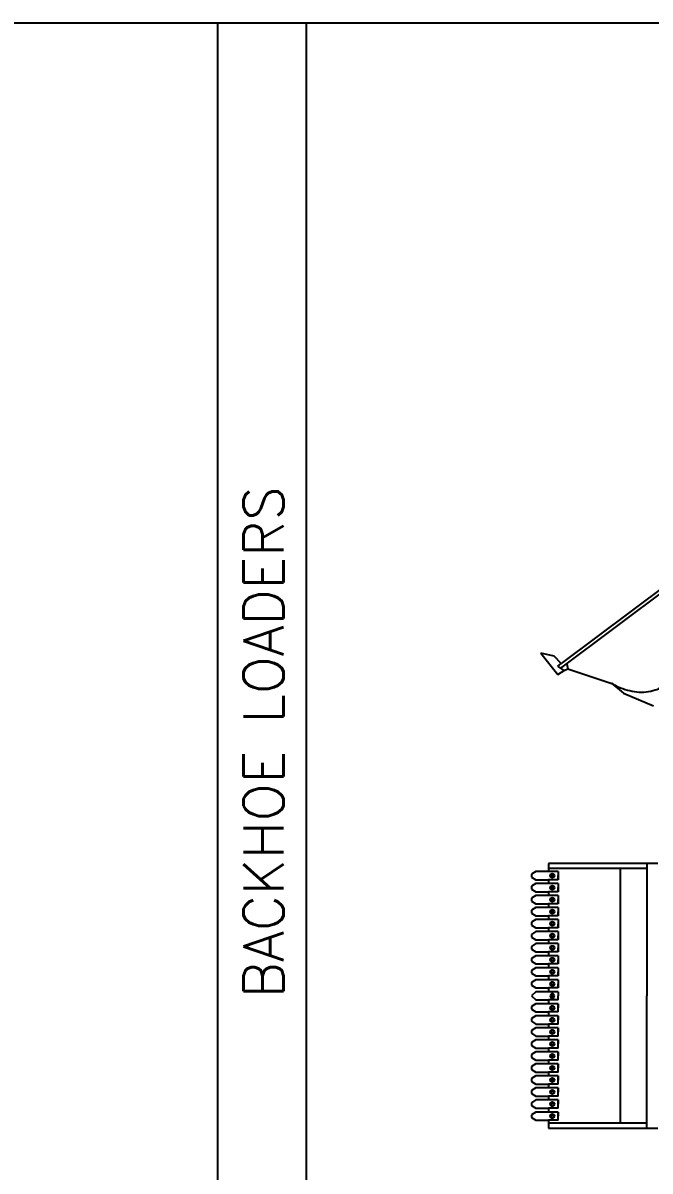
# Model space of a CAD drawing. Extents: x -121210 to 57230, y 84783 to 157800.
# Drawn here: x -41889 to -34062, y 129581 to 143902 of the extents above; entities that cross this region are included whole.
import ezdxf

# ---------------------------------------------------------------- set-up
doc = ezdxf.new("R2010")
doc.units = 0
doc.header["$MEASUREMENT"] = 0
doc.layers.get('0').update_dxf_attribs({"linetype": 'CONTINUOUS'})
doc.styles.get("Standard").update_dxf_attribs({"font": 'COMPLEX.SHX'})

# ---------------------------------------------------------------- blocks, each defined once
blk = doc.blocks.new('A$C6084676A')
for p, q in [((0.1672, 0.6078), (1.0719, 1.2844)), ((1.0499, 1.3054), (0.1703, 0.6476)), ((0, 0.7328), (0.1423, 0.5565)), ((0.1118, 0.7091), (0, 0.7328)), ((0.1703, 0.6476), (0.1118, 0.7091)), ((0.1413, 0.6259), (0.1703, 0.6476)), ((0.1948, 0.5886), (0.1413, 0.6259)), ((0.1423, 0.5565), (0.1948, 0.5886)), ((0.1948, 0.5886), (0.2239, 0.6037)), ((0.2173, 0.6453), (0.2239, 0.6037)), ((0.2239, 0.6037), (0.5923, 0.4798)), ((0.5923, 0.4798), (0.6874, 0.4017)), ((0.5928, 0.4797), (0.5923, 0.4798)), ((0.6874, 0.4017), (0.937, 0.2941))]:
    blk.add_line(p, q)
blk.add_lwpolyline([(0.5928, 0.4797, 0.019449), (0.6444, 0.454, 0.077893), (0.7999, 0.4114, 0.107177), (0.9515, 0.4269, 0.144165), (1.0458, 0.4917, 0.144165)], format="xyb")
blk = doc.blocks.new('A$C56632E43')
at = {"xscale": 1000, "yscale": 1000, "zscale": 1000}
blk.add_blockref('A$C6084676A', (0, 0), dxfattribs=at)
blk = doc.blocks.new('A$C628B7147')
for p, q in [((1.0499, 2.25), (0.141, 2.25)), ((0.141, 2.25), (0.141, 2.1841)), ((0.9575, 2.21), (0.141, 2.21)), ((0.7378, 2.21), (0.7378, 0.09)), ((0.9575, 2.25), (0.9575, 1.15)), ((0.0357, 2.1841), (0, 2.1616)), ((0, 2.1616), (0, 2.1384)), ((0, 2.1384), (0.0357, 2.1159)), ((0.141, 2.1841), (0.0357, 2.1841)), ((0.0357, 2.1159), (0.141, 2.1159)), ((0.221, 2.1841), (0.141, 2.1841)), ((0.221, 2.1159), (0.141, 2.1159)), ((0.141, 2.1159), (0.141, 2.0841)), ((0.221, 2.1841), (0.221, 2.15)), ((0.221, 2.1841), (0.221, 2.1159)), ((0.221, 2.1159), (0.221, 2.15)), ((0.0357, 2.0841), (0, 2.0616)), ((0, 2.0616), (0, 2.0384)), ((0, 2.0384), (0.0357, 2.0159)), ((0.141, 2.0841), (0.0357, 2.0841)), ((0.0357, 2.0159), (0.141, 2.0159)), ((0.221, 2.0841), (0.141, 2.0841)), ((0.221, 2.0159), (0.141, 2.0159)), ((0.141, 2.0159), (0.141, 1.9841)), ((0.221, 2.0841), (0.221, 2.0159)), ((0.221, 2.0841), (0.221, 2.05)), ((0.221, 2.0159), (0.221, 2.05)), ((0.0357, 1.9841), (0, 1.9616)), ((0, 1.9616), (0, 1.9384)), ((0, 1.9384), (0.0357, 1.9159)), ((0.141, 1.9841), (0.0357, 1.9841)), ((0.0357, 1.9159), (0.141, 1.9159)), ((0.221, 1.9841), (0.141, 1.9841)), ((0.221, 1.9159), (0.141, 1.9159)), ((0.141, 1.9159), (0.141, 1.8841)), ((0.221, 1.9841), (0.221, 1.9159)), ((0.221, 1.9841), (0.221, 1.95)), ((0.221, 1.9159), (0.221, 1.95)), ((0.0357, 1.8841), (0, 1.8616)), ((0, 1.8616), (0, 1.8384)), ((0, 1.8384), (0.0357, 1.8159)), ((0.141, 1.8841), (0.0357, 1.8841)), ((0.0357, 1.8159), (0.141, 1.8159)), ((0.221, 1.8841), (0.141, 1.8841)), ((0.221, 1.8159), (0.141, 1.8159)), ((0.141, 1.8159), (0.141, 1.7841)), ((0.221, 1.8841), (0.221, 1.8159)), ((0.221, 1.8841), (0.221, 1.85)), ((0.221, 1.8159), (0.221, 1.85)), ((0.0357, 1.7841), (0, 1.7616)), ((0, 1.7616), (0, 1.7384)), ((0, 1.7384), (0.0357, 1.7159)), ((0.141, 1.7841), (0.0357, 1.7841)), ((0.221, 1.7841), (0.141, 1.7841)), ((0.221, 1.7841), (0.221, 1.7159)), ((0.221, 1.7841), (0.221, 1.75)), ((0.221, 1.7159), (0.221, 1.75)), ((0.0357, 1.6841), (0, 1.6616)), ((0, 1.6616), (0, 1.6384)), ((0, 1.6384), (0.0357, 1.6159)), ((0.0357, 1.7159), (0.141, 1.7159)), ((0.141, 1.6841), (0.0357, 1.6841)), ((0.221, 1.7159), (0.141, 1.7159)), ((0.141, 1.7159), (0.141, 1.6841)), ((0.221, 1.6841), (0.141, 1.6841)), ((0.221, 1.6841), (0.221, 1.6159)), ((0.221, 1.6841), (0.221, 1.65)), ((0.221, 1.6159), (0.221, 1.65)), ((0.0357, 1.5841), (0, 1.5616)), ((0, 1.5616), (0, 1.5384)), ((0, 1.5384), (0.0357, 1.5159)), ((0, 1.5384), (0, 1.5384)), ((0.0357, 1.6159), (0.141, 1.6159)), ((0.141, 1.5841), (0.0357, 1.5841)), ((0.221, 1.6159), (0.141, 1.6159)), ((0.141, 1.6159), (0.141, 1.5841)), ((0.221, 1.5841), (0.141, 1.5841)), ((0.221, 1.5841), (0.221, 1.5159)), ((0.221, 1.5841), (0.221, 1.55)), ((0.221, 1.5159), (0.221, 1.55)), ((0.0357, 1.4841), (0, 1.4616)), ((0, 1.4616), (0, 1.4384)), ((0, 1.4384), (0.0357, 1.4159)), ((0.0357, 1.5159), (0.141, 1.5159)), ((0.141, 1.4841), (0.0357, 1.4841)), ((0.221, 1.5159), (0.141, 1.5159)), ((0.141, 1.5159), (0.141, 1.4841)), ((0.221, 1.4841), (0.141, 1.4841)), ((0.221, 1.4841), (0.221, 1.4159)), ((0.221, 1.4841), (0.221, 1.45)), ((0.221, 1.4159), (0.221, 1.45)), ((0.0357, 1.3841), (0, 1.3616)), ((0, 1.3616), (0, 1.3384)), ((0, 1.3384), (0.0357, 1.3159)), ((0.0357, 1.4159), (0.141, 1.4159)), ((0.141, 1.3841), (0.0357, 1.3841)), ((0.221, 1.4159), (0.141, 1.4159)), ((0.141, 1.4159), (0.141, 1.3841)), ((0.221, 1.3841), (0.141, 1.3841)), ((0.221, 1.3841), (0.221, 1.3159)), ((0.221, 1.3841), (0.221, 1.35)), ((0.221, 1.3159), (0.221, 1.35)), ((0.0357, 1.2841), (0, 1.2616)), ((0, 1.2616), (0, 1.2384)), ((0.0357, 1.3159), (0.141, 1.3159)), ((0.141, 1.2841), (0.0357, 1.2841)), ((0.221, 1.3159), (0.141, 1.3159)), ((0.141, 1.3159), (0.141, 1.2841)), ((0.221, 1.2841), (0.141, 1.2841)), ((0.221, 1.2841), (0.221, 1.2159)), ((0.221, 1.2841), (0.221, 1.25)), ((0.221, 1.2159), (0.221, 1.25)), ((0, 1.2384), (0.0357, 1.2159)), ((0.0356, 1.1841), (0, 1.15)), ((0, 1.15), (0.0356, 1.1159)), ((0.141, 1.1841), (0.0356, 1.1841)), ((0.0357, 1.2159), (0.141, 1.2159)), ((0.221, 1.2159), (0.141, 1.2159)), ((0.141, 1.2159), (0.141, 1.1841)), ((0.221, 1.1841), (0.141, 1.1841)), ((0.221, 1.1841), (0.221, 1.15)), ((0.221, 1.1159), (0.221, 1.15)), ((0.9575, 0.05), (0.9575, 1.15)), ((0.0357, 1.0841), (0, 1.0616)), ((0, 1.0616), (0, 1.0384)), ((0.0356, 1.1159), (0.141, 1.1159)), ((0.141, 1.0841), (0.0357, 1.0841)), ((0.221, 1.1159), (0.141, 1.1159)), ((0.141, 1.1159), (0.141, 1.0841)), ((0.221, 1.0841), (0.141, 1.0841)), ((0.221, 1.0841), (0.221, 1.05)), ((0.221, 1.0159), (0.221, 1.0841)), ((0, 1.0384), (0.0357, 1.0159)), ((0.0357, 0.9841), (0, 0.9616)), ((0, 0.9616), (0, 0.9384)), ((0.0357, 1.0159), (0.141, 1.0159)), ((0.141, 0.9841), (0.0357, 0.9841)), ((0.221, 1.0159), (0.141, 1.0159)), ((0.141, 1.0159), (0.141, 0.9841)), ((0.221, 0.9841), (0.141, 0.9841)), ((0.221, 1.0159), (0.221, 1.05)), ((0.221, 0.9841), (0.221, 0.95)), ((0.221, 0.9159), (0.221, 0.9841)), ((0, 0.9384), (0.0357, 0.9159)), ((0.0357, 0.8841), (0, 0.8616)), ((0, 0.8616), (0, 0.8384)), ((0.0357, 0.9159), (0.141, 0.9159)), ((0.141, 0.8841), (0.0357, 0.8841)), ((0.221, 0.9159), (0.141, 0.9159)), ((0.141, 0.9159), (0.141, 0.8841)), ((0.221, 0.8841), (0.141, 0.8841)), ((0.221, 0.9159), (0.221, 0.95)), ((0.221, 0.8841), (0.221, 0.85)), ((0.221, 0.8159), (0.221, 0.8841)), ((0, 0.8384), (0.0357, 0.8159)), ((0.0357, 0.7841), (0, 0.7616)), ((0.0357, 0.8159), (0.141, 0.8159)), ((0.141, 0.7841), (0.0357, 0.7841)), ((0.221, 0.8159), (0.141, 0.8159)), ((0.141, 0.8159), (0.141, 0.7841)), ((0.221, 0.7841), (0.141, 0.7841)), ((0.221, 0.8159), (0.221, 0.85)), ((0.221, 0.7841), (0.221, 0.75)), ((0.221, 0.7159), (0.221, 0.7841)), ((0, 0.7616), (0, 0.7384)), ((0, 0.7616), (0, 0.7616)), ((0, 0.7384), (0.0357, 0.7159)), ((0.0357, 0.6841), (0, 0.6616)), ((0.0357, 0.7159), (0.141, 0.7159)), ((0.141, 0.6841), (0.0357, 0.6841)), ((0.221, 0.7159), (0.141, 0.7159)), ((0.141, 0.7159), (0.141, 0.6841)), ((0.221, 0.6841), (0.141, 0.6841)), ((0.221, 0.7159), (0.221, 0.75)), ((0.221, 0.6841), (0.221, 0.65)), ((0.221, 0.6159), (0.221, 0.6841)), ((0, 0.6616), (0, 0.6384)), ((0, 0.6384), (0.0357, 0.6159)), ((0.0357, 0.5841), (0, 0.5616)), ((0.0357, 0.6159), (0.141, 0.6159)), ((0.141, 0.5841), (0.0357, 0.5841)), ((0.221, 0.6159), (0.141, 0.6159)), ((0.141, 0.6159), (0.141, 0.5841)), ((0.221, 0.5841), (0.141, 0.5841)), ((0.221, 0.6159), (0.221, 0.65)), ((0.221, 0.5841), (0.221, 0.55)), ((0.221, 0.5159), (0.221, 0.5841)), ((0, 0.5616), (0, 0.5384)), ((0, 0.5384), (0.0357, 0.5159)), ((0.0357, 0.4841), (0, 0.4616)), ((0.0357, 0.5159), (0.141, 0.5159)), ((0.141, 0.4841), (0.0357, 0.4841)), ((0.221, 0.5159), (0.141, 0.5159)), ((0.141, 0.5159), (0.141, 0.4841)), ((0.221, 0.4841), (0.141, 0.4841)), ((0.221, 0.5159), (0.221, 0.55)), ((0.221, 0.4841), (0.221, 0.45)), ((0.221, 0.4159), (0.221, 0.4841)), ((0, 0.4616), (0, 0.4384)), ((0, 0.4384), (0.0357, 0.4159)), ((0.0357, 0.3841), (0, 0.3616)), ((0.0357, 0.4159), (0.141, 0.4159)), ((0.141, 0.3841), (0.0357, 0.3841)), ((0.221, 0.4159), (0.141, 0.4159)), ((0.141, 0.4159), (0.141, 0.3841)), ((0.221, 0.3841), (0.141, 0.3841)), ((0.221, 0.4159), (0.221, 0.45)), ((0.221, 0.3841), (0.221, 0.35)), ((0.221, 0.3159), (0.221, 0.3841)), ((0, 0.3616), (0, 0.3384)), ((0, 0.3384), (0.0357, 0.3159)), ((0.0357, 0.3159), (0.141, 0.3159)), ((0.221, 0.3159), (0.141, 0.3159)), ((0.141, 0.3159), (0.141, 0.2841)), ((0.221, 0.3159), (0.221, 0.35)), ((0.0357, 0.2841), (0, 0.2616)), ((0, 0.2616), (0, 0.2384)), ((0, 0.2384), (0.0357, 0.2159)), ((0.141, 0.2841), (0.0357, 0.2841)), ((0.0357, 0.2159), (0.141, 0.2159)), ((0.221, 0.2841), (0.141, 0.2841)), ((0.221, 0.2159), (0.141, 0.2159)), ((0.141, 0.2159), (0.141, 0.1841)), ((0.221, 0.2159), (0.221, 0.2841)), ((0.221, 0.2841), (0.221, 0.25)), ((0.221, 0.2159), (0.221, 0.25)), ((0.0357, 0.1841), (0, 0.1616)), ((0, 0.1616), (0, 0.1384)), ((0, 0.1384), (0.0357, 0.1159)), ((0.141, 0.1841), (0.0357, 0.1841)), ((0.0357, 0.1159), (0.141, 0.1159)), ((0.221, 0.1841), (0.141, 0.1841)), ((0.221, 0.1159), (0.141, 0.1159)), ((0.141, 0.1159), (0.141, 0.05)), ((0.221, 0.1159), (0.221, 0.1841)), ((0.221, 0.1841), (0.221, 0.15)), ((0.221, 0.1159), (0.221, 0.15)), ((0.9575, 0.09), (0.141, 0.09)), ((0.141, 0.05), (1.0499, 0.05))]:
    blk.add_line(p, q)
for centre, radius in [((0.1721, 2.1499), 0.0175), ((0.1721, 2.1499), 0.0141), ((0.1721, 2.1499), 0.0107), ((0.1721, 2.0499), 0.0175), ((0.1721, 2.0499), 0.0141), ((0.1721, 2.0499), 0.0107), ((0.1721, 1.9499), 0.0175), ((0.1721, 1.9499), 0.0141), ((0.1721, 1.9499), 0.0107), ((0.1721, 1.8499), 0.0175), ((0.1721, 1.8499), 0.0141), ((0.1721, 1.8499), 0.0107), ((0.1721, 1.7499), 0.0175), ((0.1721, 1.7499), 0.0141), ((0.1721, 1.7499), 0.0107), ((0.1721, 1.6499), 0.0175), ((0.1721, 1.6499), 0.0141), ((0.1721, 1.6499), 0.0107), ((0.1721, 1.5499), 0.0175), ((0.1721, 1.5499), 0.0141), ((0.1721, 1.5499), 0.0107), ((0.1721, 1.4499), 0.0175), ((0.1721, 1.4499), 0.0141), ((0.1721, 1.4499), 0.0107), ((0.1721, 1.3499), 0.0175), ((0.1721, 1.3499), 0.0141), ((0.1721, 1.3499), 0.0107), ((0.1721, 1.2499), 0.0175), ((0.1721, 1.2499), 0.0141), ((0.1721, 1.2499), 0.0107), ((0.1721, 1.0501), 0.0175), ((0.1721, 1.0501), 0.0141), ((0.1721, 1.0501), 0.0107), ((0.1721, 0.9501), 0.0175), ((0.1721, 0.9501), 0.0141), ((0.1721, 0.9501), 0.0107), ((0.1721, 0.8501), 0.0175), ((0.1721, 0.8501), 0.0141), ((0.1721, 0.8501), 0.0107), ((0.1721, 0.7501), 0.0175), ((0.1721, 0.7501), 0.0141), ((0.1721, 0.7501), 0.0107), ((0.1721, 0.6501), 0.0175), ((0.1721, 0.6501), 0.0141), ((0.1721, 0.6501), 0.0107), ((0.1721, 0.5501), 0.0175), ((0.1721, 0.5501), 0.0141), ((0.1721, 0.5501), 0.0107), ((0.1721, 0.4501), 0.0175), ((0.1721, 0.4501), 0.0141), ((0.1721, 0.4501), 0.0107), ((0.1721, 0.3501), 0.0175), ((0.1721, 0.3501), 0.0141), ((0.1721, 0.3501), 0.0107), ((0.1721, 0.2501), 0.0175), ((0.1721, 0.2501), 0.0141), ((0.1721, 0.2501), 0.0107), ((0.1721, 0.1501), 0.0175), ((0.1721, 0.1501), 0.0141), ((0.1721, 0.1501), 0.0107)]:
    blk.add_circle(centre, radius)
for centre, radius, start, end in [((0.172, 1.1499), 0.0175, 0.48922, 179.51078), ((0.172, 1.1501), 0.0175, 180.48922, 359.51078), ((0.172, 1.1499), 0.0141, 0.60663, 179.39337), ((0.172, 1.1501), 0.0141, 180.60663, 359.39337), ((0.172, 1.1499), 0.0107, 0.79821, 179.20179), ((0.172, 1.1501), 0.0107, 180.79821, 359.20179)]:
    blk.add_arc(centre, radius, start, end)
blk = doc.blocks.new('A$C463B09AA')
at = {"xscale": 1000, "yscale": 1000, "zscale": 1000}
blk.add_blockref('A$C628B7147', (0, 0), dxfattribs=at)
blk = doc.blocks.new('FORMATLINES')
at = {"color": 155, "true_color": 0x546d8e}
for p, q in [((-116377, 143902), (-19789, 143902)), ((-39459, 143902), (-39459, 127711)), ((-38356, 143902), (-38356, 127711))]:
    blk.add_line(p, q, dxfattribs=at)
at = {"color": 155, "true_color": 0x546d8e, "insert": (-39136, 131738), "char_height": 500, "attachment_point": 1, "rotation": 90}
blk.add_mtext_dynamic_manual_height_columns('{\\Fsimplex|c0;BACKHOE LOADERS}', width=16790, gutter_width=12.5, heights=[0], dxfattribs=at)

msp = doc.modelspace()

# ---------------------------------------------------------------- block references
msp.add_blockref('FORMATLINES', (0, 0))
at = {"xscale": 1.5, "yscale": 1.5, "zscale": 1.5}
for name, p in [('A$C56632E43', (-35426, 134941)), ('A$C463B09AA', (-35540, 130041))]:
    msp.add_blockref(name, p, dxfattribs=at)

doc.saveas('drawing.dxf')
